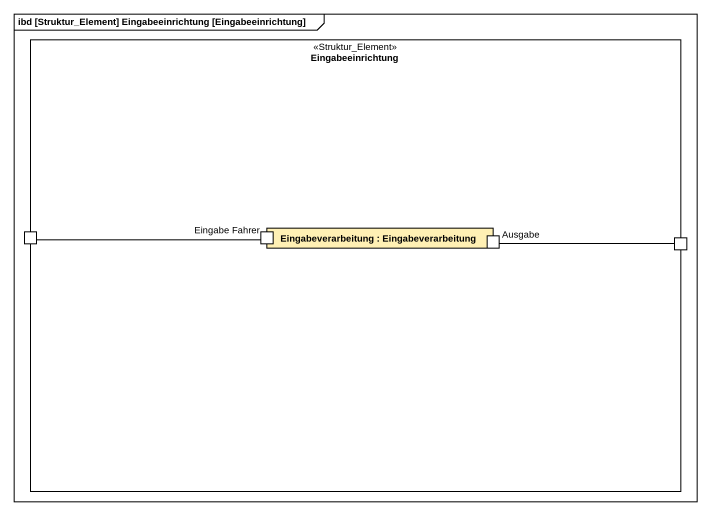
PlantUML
@startuml
mainframe ibd [Struktur_Element] Eingabeeinrichtung [Eingabeeinrichtung]
rectangle Eingabeeinrichtung <<Struktur_Element>> {
  port " " as port1
  rectangle "Eingabeverarbeitung : Eingabeverarbeitung" as Eingabeverarbeitung #FFF0B4 {
    port "Eingabe Fahrer" as Eingabe_Fahrer
    port Ausgabe
  }
  port " " as port2
}
Eingabe_Fahrer -left- port1
Ausgabe -right- port2
@enduml
